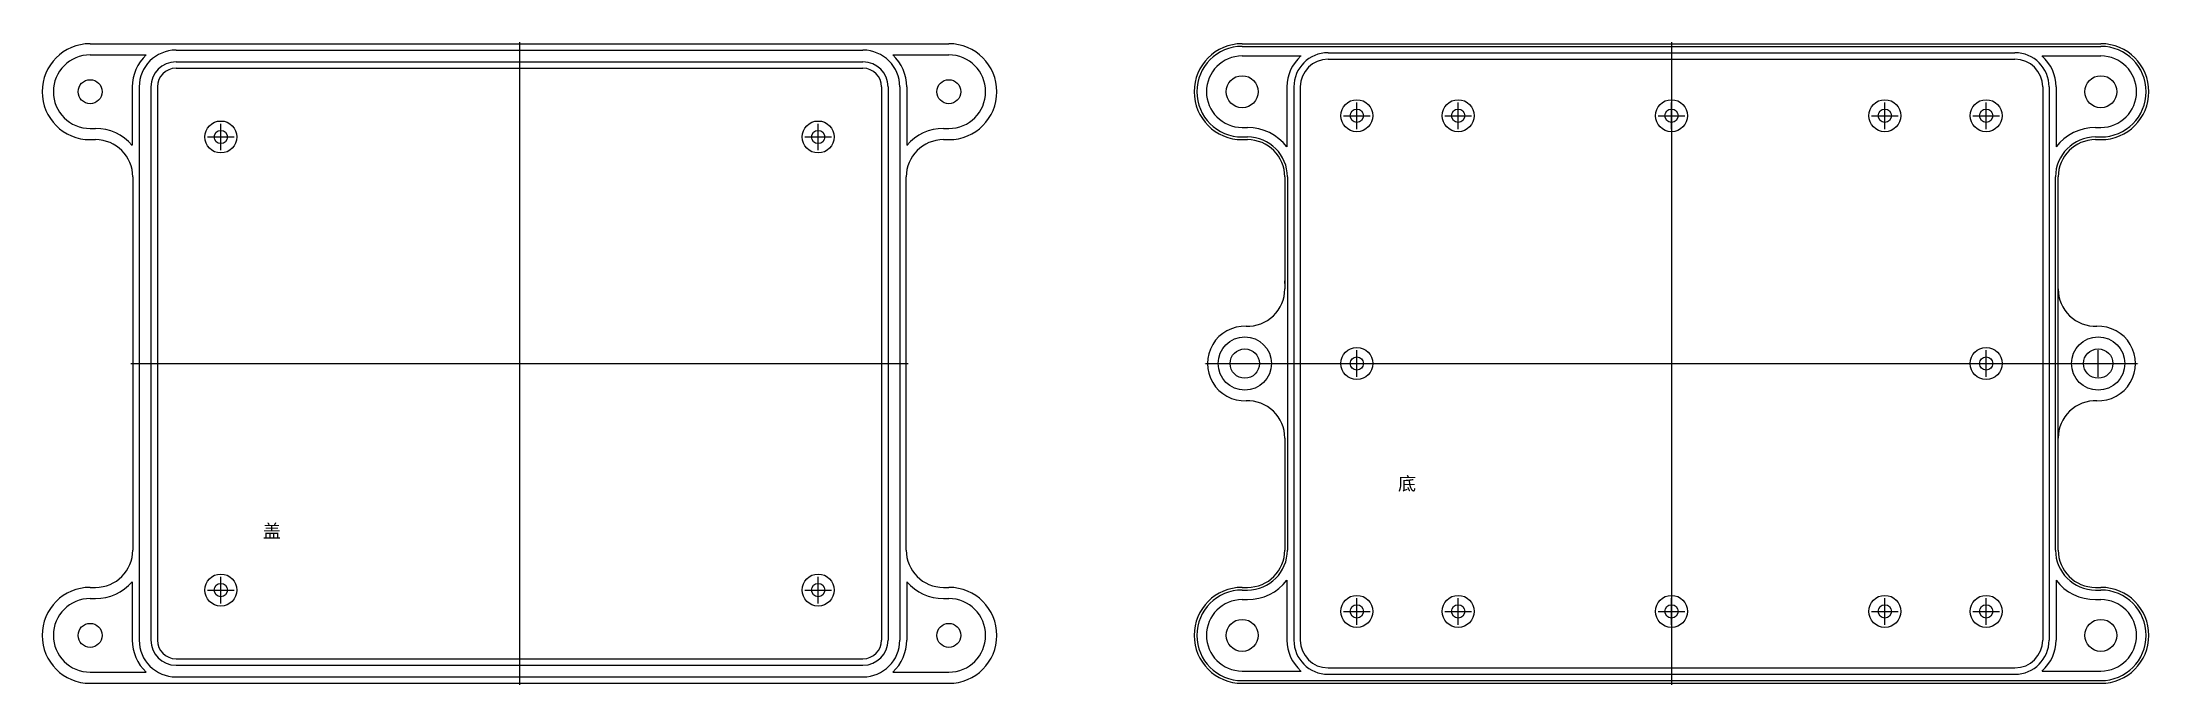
# Model space of a CAD drawing. Header units: millimetres. Extents: x 1078 to 1473, y 253 to 373.
import ezdxf

# ---------------------------------------------------------------- set-up
doc = ezdxf.new("R2010")
doc.units = ezdxf.units.MM

msp = doc.modelspace()

# ---------------------------------------------------------------- linework, layer by layer
for p, q in [((1087.41, 372.8), (1248.41, 372.8)), ((1103.51, 371.6), (1232.31, 371.6)), ((1167.91, 373.1), (1167.91, 252.5)), ((1303.4, 372.8), (1464.4, 372.8)), ((1303.4, 372.3), (1464.4, 372.3)), ((1383.9, 373.1), (1383.9, 252.5)), ((1087.41, 370.7), (1097.92, 370.7)), ((1103.51, 369.4), (1232.31, 369.4)), ((1103.51, 368.2), (1232.31, 368.2)), ((1237.9, 370.7), (1248.41, 370.7)), ((1303.4, 370.5), (1314.44, 370.5)), ((1319.5, 371.1), (1448.3, 371.1)), ((1319.5, 369.9), (1448.3, 369.9)), ((1453.37, 370.5), (1464.4, 370.5)), ((1095.31, 364.7), (1095.31, 353.74)), ((1096.61, 364.7), (1096.61, 260.9)), ((1098.81, 364.7), (1098.81, 260.9)), ((1100.01, 364.7), (1100.01, 260.9)), ((1235.81, 364.7), (1235.81, 260.9)), ((1237.01, 364.7), (1237.01, 260.9)), ((1239.21, 364.7), (1239.21, 260.9)), ((1240.51, 364.7), (1240.51, 353.74)), ((1311.8, 364.7), (1311.8, 353.44)), ((1313.1, 364.7), (1313.1, 260.9)), ((1314.3, 364.7), (1314.3, 260.9)), ((1453.5, 364.7), (1453.5, 260.9)), ((1454.7, 364.7), (1454.7, 260.9)), ((1456, 364.7), (1456, 353.44)), ((1324.9, 356.8), (1324.9, 361.8)), ((1343.9, 356.8), (1343.9, 361.8)), ((1383.9, 356.8), (1383.9, 361.8)), ((1423.9, 356.8), (1423.9, 361.8)), ((1442.9, 356.8), (1442.9, 361.8)), ((1087.41, 356.9), (1088.41, 356.9)), ((1111.91, 352.8), (1111.91, 357.8)), ((1223.91, 352.8), (1223.91, 357.8)), ((1247.41, 356.9), (1248.41, 356.9)), ((1303.4, 357.1), (1304.4, 357.1)), ((1322.4, 359.3), (1327.4, 359.3)), ((1341.4, 359.3), (1346.4, 359.3)), ((1381.4, 359.3), (1386.4, 359.3)), ((1421.4, 359.3), (1426.4, 359.3)), ((1440.4, 359.3), (1445.4, 359.3)), ((1463.4, 357.1), (1464.4, 357.1)), ((1087.41, 354.8), (1088.41, 354.8)), ((1109.41, 355.3), (1114.41, 355.3)), ((1221.41, 355.3), (1226.41, 355.3)), ((1247.41, 354.8), (1248.41, 354.8)), ((1303.4, 355.3), (1304.4, 355.3)), ((1303.4, 354.8), (1304.4, 354.8)), ((1463.4, 355.3), (1464.4, 355.3)), ((1463.4, 354.8), (1464.4, 354.8)), ((1095.41, 347.8), (1095.41, 277.8)), ((1240.41, 277.8), (1240.41, 347.8)), ((1311.4, 347.8), (1311.4, 326.79)), ((1311.9, 347.8), (1311.9, 326.79)), ((1311.9, 347.8), (1311.9, 277.8)), ((1455.9, 277.8), (1455.9, 347.8)), ((1456.4, 277.8), (1456.4, 347.8)), ((1311.4, 327.8), (1311.4, 328.3)), ((1456.4, 326.79), (1456.4, 328.3)), ((1095.01, 312.8), (1240.81, 312.8)), ((1296.4, 312.8), (1296.4, 312.8)), ((1296.5, 312.8), (1471.3, 312.8)), ((1322.4, 312.8), (1327.4, 312.8)), ((1324.9, 310.3), (1324.9, 315.3)), ((1440.4, 312.8), (1445.4, 312.8)), ((1442.9, 310.3), (1442.9, 315.3)), ((1461.4, 312.8), (1466.4, 312.8)), ((1463.9, 310.3), (1463.9, 315.3)), ((1471.4, 312.8), (1471.4, 312.8)), ((1311.4, 298.81), (1311.4, 277.8)), ((1111.91, 267.8), (1111.91, 272.8)), ((1223.91, 267.8), (1223.91, 272.8)), ((1087.41, 270.8), (1088.41, 270.8)), ((1087.41, 268.7), (1088.41, 268.7)), ((1095.31, 271.87), (1095.31, 260.9)), ((1109.41, 270.3), (1114.41, 270.3)), ((1221.41, 270.3), (1226.41, 270.3)), ((1240.51, 271.87), (1240.51, 260.9)), ((1247.41, 270.8), (1248.41, 270.8)), ((1247.41, 268.7), (1248.41, 268.7)), ((1303.4, 270.8), (1304.4, 270.8)), ((1303.4, 270.3), (1304.4, 270.3)), ((1311.8, 272.17), (1311.8, 260.9)), ((1324.9, 263.8), (1324.9, 268.8)), ((1343.9, 263.8), (1343.9, 268.8)), ((1383.9, 263.8), (1383.9, 268.8)), ((1423.9, 263.8), (1423.9, 268.8)), ((1442.9, 263.8), (1442.9, 268.8)), ((1456, 272.17), (1456, 260.9)), ((1463.4, 270.8), (1464.4, 270.8)), ((1463.4, 270.3), (1464.4, 270.3)), ((1303.4, 268.5), (1304.4, 268.5)), ((1322.4, 266.3), (1327.4, 266.3)), ((1341.4, 266.3), (1346.4, 266.3)), ((1381.4, 266.3), (1386.4, 266.3)), ((1421.4, 266.3), (1426.4, 266.3)), ((1440.4, 266.3), (1445.4, 266.3)), ((1463.4, 268.5), (1464.4, 268.5)), ((1103.51, 257.4), (1232.31, 257.4)), ((1087.41, 254.9), (1097.92, 254.9)), ((1087.41, 252.8), (1248.41, 252.8)), ((1103.51, 256.2), (1232.31, 256.2)), ((1103.51, 254), (1232.31, 254)), ((1237.9, 254.9), (1248.41, 254.9)), ((1303.4, 255.1), (1314.44, 255.1)), ((1303.4, 253.3), (1464.4, 253.3)), ((1303.4, 252.8), (1464.4, 252.8)), ((1319.5, 255.7), (1448.3, 255.7)), ((1319.5, 254.5), (1448.3, 254.5)), ((1453.37, 255.1), (1464.4, 255.1))]:
    msp.add_line(p, q)
for centre, radius in [((1087.41, 363.8), 2.25), ((1248.41, 363.8), 2.25), ((1303.4, 363.8), 3), ((1464.4, 363.8), 3), ((1324.9, 359.3), 3), ((1324.9, 359.3), 1.25), ((1343.9, 359.3), 3), ((1343.9, 359.3), 1.25), ((1383.9, 359.3), 3), ((1383.9, 359.3), 1.25), ((1423.9, 359.3), 3), ((1423.9, 359.3), 1.25), ((1442.9, 359.3), 3), ((1442.9, 359.3), 1.25), ((1111.91, 355.3), 3), ((1111.91, 355.3), 1.25), ((1223.91, 355.3), 3), ((1223.91, 355.3), 1.25), ((1303.9, 312.8), 5), ((1463.9, 312.8), 5), ((1303.9, 312.8), 2.75), ((1324.9, 312.8), 3), ((1324.9, 312.8), 1.25), ((1442.9, 312.8), 3), ((1442.9, 312.8), 1.25), ((1463.9, 312.8), 2.75), ((1111.91, 270.3), 3), ((1223.91, 270.3), 3), ((1111.91, 270.3), 1.25), ((1223.91, 270.3), 1.25), ((1324.9, 266.3), 3), ((1343.9, 266.3), 3), ((1383.9, 266.3), 3), ((1423.9, 266.3), 3), ((1442.9, 266.3), 3), ((1303.4, 261.8), 3), ((1324.9, 266.3), 1.25), ((1343.9, 266.3), 1.25), ((1383.9, 266.3), 1.25), ((1423.9, 266.3), 1.25), ((1442.9, 266.3), 1.25), ((1464.4, 261.8), 3), ((1087.41, 261.8), 2.25), ((1248.41, 261.8), 2.25)]:
    msp.add_circle(centre, radius)
for centre, radius, start, end in [((1087.41, 363.8), 9, 90, 270), ((1103.51, 364.7), 6.9, 90, 180), ((1232.31, 364.7), 6.9, 360, 90), ((1248.41, 363.8), 9, 270, 90), ((1303.4, 363.8), 9, 90, 270), ((1303.4, 363.8), 8.5, 90, 270), ((1464.4, 363.8), 9, 270, 90), ((1464.4, 363.8), 8.5, 270, 90), ((1087.41, 363.8), 6.9, 90, 270), ((1103.51, 364.7), 8.2, 132.9703, 180), ((1103.51, 364.7), 4.7, 90, 180), ((1103.51, 364.7), 3.5, 90, 180), ((1232.31, 364.7), 4.7, 360, 90), ((1232.31, 364.7), 3.5, 360, 90), ((1232.31, 364.7), 8.2, 360, 47.0297), ((1248.41, 363.8), 6.9, 270, 90), ((1303.4, 363.8), 6.7, 90, 270), ((1319.5, 364.7), 7.7, 131.1276, 180), ((1319.5, 364.7), 6.4, 90, 180), ((1319.5, 364.7), 5.2, 90, 180), ((1448.3, 364.7), 6.4, 360, 90), ((1448.3, 364.7), 5.2, 360, 90), ((1448.3, 364.7), 7.7, 360, 48.8724), ((1464.4, 363.8), 6.7, 270, 90), ((1088.41, 347.8), 9.1, 40.6906, 90), ((1247.41, 347.8), 9.1, 90, 139.3094), ((1304.4, 347.8), 9.3, 37.2787, 90), ((1463.4, 347.8), 9.3, 90, 142.7213), ((1088.41, 347.8), 7, 360, 90), ((1247.41, 347.8), 7, 90, 180), ((1304.4, 347.8), 7.5, 360, 90), ((1304.4, 347.8), 7, 360, 90), ((1463.4, 347.8), 7.5, 90, 180), ((1463.4, 347.8), 7, 90, 180), ((1304.4, 326.79), 7, 267.9533, 0), ((1463.4, 326.79), 7, 180, 272.0467), ((1303.9, 312.8), 7, 87.9533, 272.0467), ((1463.9, 312.8), 7, 267.9533, 92.0467), ((1304.4, 298.81), 7, 0, 92.0467), ((1463.4, 298.81), 7, 87.9533, 180), ((1088.41, 277.8), 7, 270, 0), ((1247.41, 277.8), 7, 180, 270), ((1304.4, 277.8), 7, 270, 0), ((1304.4, 277.8), 7.5, 270, 0), ((1463.4, 277.8), 7.5, 180, 270), ((1463.4, 277.8), 7, 180, 270), ((1087.41, 261.8), 9, 90, 270), ((1087.41, 261.8), 6.9, 90, 270), ((1088.41, 277.8), 9.1, 270, 319.3094), ((1247.41, 277.8), 9.1, 220.6906, 270), ((1248.41, 261.8), 9, 270, 90), ((1248.41, 261.8), 6.9, 270, 90), ((1303.4, 261.8), 9, 90, 270), ((1303.4, 261.8), 8.5, 90, 270), ((1304.4, 277.8), 9.3, 270, 322.7213), ((1463.4, 277.8), 9.3, 217.2787, 270), ((1464.4, 261.8), 9, 270, 90), ((1464.4, 261.8), 8.5, 270, 90), ((1303.4, 261.8), 6.7, 90, 270), ((1464.4, 261.8), 6.7, 270, 90), ((1103.51, 260.9), 8.2, 180, 227.0297), ((1103.51, 260.9), 6.9, 180, 270), ((1103.51, 260.9), 4.7, 180, 270), ((1103.51, 260.9), 3.5, 180, 270), ((1232.31, 260.9), 3.5, 270, 0), ((1232.31, 260.9), 4.7, 270, 0), ((1232.31, 260.9), 6.9, 270, 0), ((1232.31, 260.9), 8.2, 312.9703, 360), ((1319.5, 260.9), 7.7, 180, 228.8724), ((1319.5, 260.9), 6.4, 180, 270), ((1319.5, 260.9), 5.2, 180, 270), ((1448.3, 260.9), 6.4, 270, 0), ((1448.3, 260.9), 5.2, 270, 0), ((1448.3, 260.9), 7.7, 311.1276, 360)]:
    msp.add_arc(centre, radius, start, end)

# ---------------------------------------------------------------- texts
at = {"char_height": 2.5, "attachment_point": 1}
for s, insert, width in [('{\\fSimSun|b0|i0|c134|p54;底}', (1332.61, 291.51), 22.4485), ('{\\fSimSun|b0|i0|c134|p54;盖}', (1119.76, 282.61), 27.1401)]:
    msp.add_mtext(s, dxfattribs=dict(at, insert=insert, width=width))

doc.saveas('drawing.dxf')
